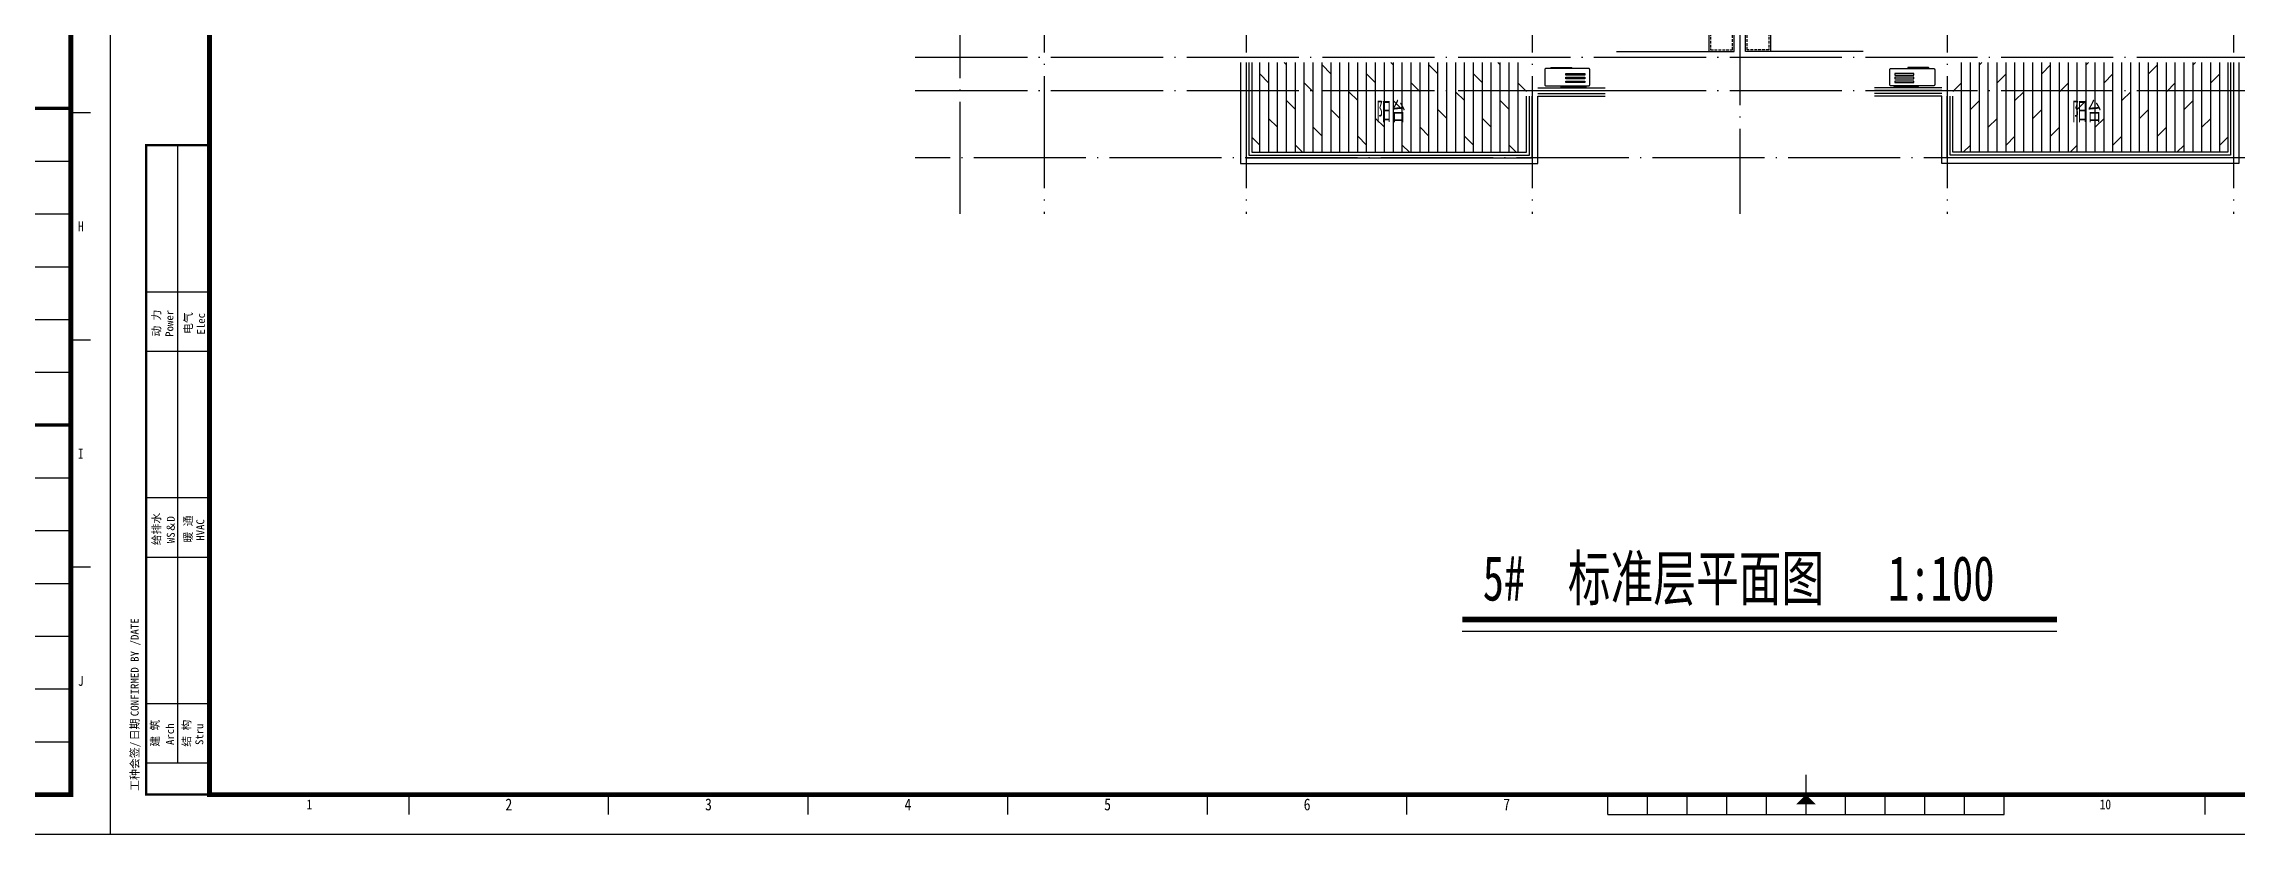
# Model space of a CAD drawing. Extents: x 921942 to 1159542, y -958603 to -790785.
# Drawn here: x 1098954 to 1138040, y -958603 to -944504 of the extents above; entities that cross this region are included whole.
import ezdxf
from ezdxf.enums import TextEntityAlignment as Align

# ---------------------------------------------------------------- set-up
doc = ezdxf.new("R2010")
doc.units = 0
doc.header["$LTSCALE"] = 1000
doc.header["$MEASUREMENT"] = 0
doc.linetypes.add('DASH', pattern=[0.35, 0.25, -0.1])
doc.linetypes.add('DOTE', pattern=[2.42, 2, -0.2, 0.02, -0.2])
for name, color, linetype in [('BALCONY', 6, 'CONTINUOUS'), ('DIM_SYMB', 3, 'CONTINUOUS'), ('DOTE', 1, 'DOTE'), ('PUB_TEXT', 7, 'CONTINUOUS'), ('TT', 7, 'CONTINUOUS'), ('图框', 255, 'CONTINUOUS'), ('家具', 8, 'CONTINUOUS'), ('平面填充', 250, 'CONTINUOUS'), ('看线', 2, 'CONTINUOUS'), ('空调', 8, 'CONTINUOUS')]:
    doc.layers.add(name, color=color, linetype=linetype)
doc.styles.get("Standard").update_dxf_attribs({"font": 'GBENOR', "bigfont": 'GBCBIG'})
doc.styles.add('TKZ1', font='SIMHEI.TTF', dxfattribs={"width": 0.7})
doc.styles.add('图签栏', font='SimSun.ttf')
doc.styles.add('长仿宋', font='SimSun.ttf', dxfattribs={"width": 0.7, "height": 5})

# ---------------------------------------------------------------- blocks, each defined once
blk = doc.blocks.new('图框2')
at = {"layer": '图框', "color": 0}
for p, q in [((0, 0), (0, 59400)), ((84100, 0), (84100, 59400)), ((83600, 18220), (83100, 18220)), ((900, 17400), (2500, 17400)), ((900, 17400), (2500, 17400)), ((1700, 1800), (1700, 17400)), ((75100, 17000), (83100, 17000)), ((75100, 15667), (83100, 15667)), ((75100, 14333), (83100, 14333)), ((900, 13700), (2500, 13700)), ((75100, 13000), (83100, 13000)), ((900, 12200), (2500, 12200)), ((83600, 12480), (83100, 12480)), ((75100, 11667), (83100, 11667)), ((75100, 9000), (83100, 9000)), ((900, 8500), (2500, 8500)), ((75100, 7667), (83100, 7667)), ((900, 7000), (2500, 7000)), ((83600, 6740), (83100, 6740)), ((75100, 6333), (83100, 6333)), ((75100, 5000), (83100, 5000)), ((75100, 3667), (83100, 3667)), ((900, 3300), (2500, 3300)), ((75100, 2333), (83100, 2333)), ((900, 1800), (2500, 1800)), ((42800, 1000), (42800, 1500)), ((7538, 500), (7538, 1000)), ((12575, 500), (12575, 1000)), ((17612, 500), (17612, 1000)), ((22650, 500), (22650, 1000)), ((27688, 500), (27688, 1000)), ((32725, 500), (32725, 1000)), ((37800, 500), (37800, 1000)), ((38800, 500), (38800, 1000)), ((39800, 500), (39800, 1000)), ((40800, 500), (40800, 1000)), ((41800, 500), (41800, 1000)), ((43800, 500), (43800, 1000)), ((44800, 500), (44800, 1000)), ((45800, 500), (45800, 1000)), ((46800, 500), (46800, 1000)), ((47800, 500), (47800, 1000)), ((52875, 500), (52875, 1000)), ((0, 0), (84100, 0)), ((37800, 500), (47800, 500))]:
    blk.add_line(p, q, dxfattribs=at)
at = {"layer": '图框', "color": 0, "const_width": 120}
blk.add_lwpolyline([(83100, 58400), (2500, 58400), (2500, 1000), (83100, 1000)], close=True, dxfattribs=at)
at = {"layer": '图框', "color": 0}
for points, const_width in [([(75100, 18333), (83100, 18333)], 80), ([(75100, 18333), (83100, 18333)], 66.7), ([(2500, 1000), (900, 1000), (900, 17400), (2500, 17400)], 60), ([(75100, 10333), (83100, 10333)], 80), ([(42800, 750), (42800, 500)], 30)]:
    blk.add_lwpolyline(points, dxfattribs=dict(at, const_width=const_width))
blk.add_solid([(42550, 750), (43050, 750), (42800, 1000)], dxfattribs=at)
at = {"layer": '图框', "color": 0, "style": 'TKZ1', "width": 0.85}
for s, height, p in [('H', 250, (83350, 15350)), ('I', 250, (83350, 9610)), ('J', 250, (83350, 3870)), ('1', 250, (5019, 750)), ('2', 300, (10056, 750)), ('3', 300, (15094, 750)), ('4', 300, (20131, 750)), ('5', 300, (25169, 750)), ('6', 300, (30206, 750)), ('7', 300, (35244, 750)), ('10', 250, (50356, 750))]:
    blk.add_text(s, height=height, dxfattribs=at).set_placement(p, align=Align.MIDDLE)
at = {"layer": '图框', "color": 0, "style": '图签栏'}
for s, p in [('动 力', (1156, 12907)), ('电气', (1956, 12907)), ('给排水', (1156, 7707)), ('暖 通', (1956, 7707)), ('建 筑', (1116, 2550)), ('结 构', (1916, 2550))]:
    blk.add_text(s, height=200, rotation=90, dxfattribs=at).set_placement(p, align=Align.MIDDLE)
for s, height, p in [('Power', 200, (1588, 12561)), ('Elec', 200, (2385, 12619)), ('WS＆D', 200, (1623, 7351)), ('HVAC', 200, (2368, 7411)), ('CONFIRMED BY /DATE', 202.02, (712, 2979)), ('日期', 202, (713, 2372)), ('Arch', 200, (1602, 2253)), ('Stru', 200, (2344, 2253)), ('工种会签/', 202, (714, 1094))]:
    blk.add_text(s, height=height, rotation=90, dxfattribs=at).set_placement(p)
blk = doc.blocks.new('dgfgf')
at = {"layer": '家具'}
blk.add_lwpolyline([(7597, -62676), (7147, -62676), (7147, -63176), (7597, -63176), (7597, -62676), (7517, -62676)], dxfattribs=at)
at = {"layer": '家具', "color": 251, "linetype": 'DASH', "ltscale": 0.2}
blk.add_lwpolyline([(7567, -62706), (7177, -62706), (7177, -63146), (7567, -63146)], close=True, dxfattribs=at)
blk = doc.blocks.new('A$C72813290')
at = {"layer": '家具'}
for p, q in [((579, 2000), (0, 2000)), ((0, 500), (0, 2000)), ((30, 530), (30, 1970)), ((579, 1970), (30, 1970)), ((579, 500), (579, 2010)), ((1830, 2030), (599, 2030)), ((779, 753), (779, 2030)), ((1850, 500), (1850, 2000)), ((1850, 2000), (1980, 2000)), ((1850, 1970), (1950, 1970)), ((1950, 530), (1950, 1970)), ((1980, 500), (1980, 2000)), ((170, 1945), (170, 1283)), ((170, 555), (170, 1217)), ((912, 500), (0, 500)), ((579, 530), (30, 530)), ((1830, 470), (967, 470)), ((1850, 530), (1950, 530)), ((1850, 500), (1980, 500))]:
    blk.add_line(p, q, dxfattribs=at)
at = {"layer": '家具', "linetype": 'DASH'}
for p, q in [((1850, 2000), (579, 2000)), ((912, 500), (1850, 500))]:
    blk.add_line(p, q, dxfattribs=at)
at = {"layer": '家具'}
for points in [[(170, 1945), (405, 1945, -0.414214), (465, 1885), (465, 1343, -0.414214), (405, 1283), (170, 1283, -0.414214), (110, 1343), (110, 1885, -0.414214)], [(170, 555), (405, 555, 0.414214), (465, 615), (465, 1157, 0.414214), (405, 1217), (170, 1217, 0.414214), (110, 1157), (110, 615, 0.414214)]]:
    blk.add_lwpolyline(points, format="xyb", close=True, dxfattribs=at)
blk.add_lwpolyline([(579, 833, 0.180302), (1071, 725, -0.088637), (967, 470, 28871.271551)], format="xyb", dxfattribs=at)
for centre, radius, start, end in [((599, 2010), 20, 90, 180), ((1819, 2001), 30.7, 357.6884, 69.6917), ((1392, 1313), 944, 210.6075, 243.2773), ((1819, 499), 30.7, 290.3566, 2.3152)]:
    blk.add_arc(centre, radius, start, end, dxfattribs=at)
blk.add_blockref('dgfgf', (-7147, 65176), dxfattribs=at)
at = {"layer": '家具', "xscale": -1, "rotation": 180}
blk.add_blockref('dgfgf', (-7147, -62676), dxfattribs=at)
blk = doc.blocks.new('空调机')
at = {"layer": '空调', "color": 8}
for p, q in [((2416486, -275315), (2416486, -275325)), ((2416849, -275305), (2416496, -275305)), ((2416859, -275325), (2416859, -275315))]:
    blk.add_line(p, q, dxfattribs=at)
blk.add_lwpolyline([(2416186, -275325), (2416946, -275325, -0.414214), (2416966, -275345), (2416966, -275615, -0.414214), (2416946, -275635), (2416186, -275635, -0.414214), (2416166, -275615), (2416166, -275345, -0.414214)], format="xyb", close=True, dxfattribs=at)
for points in [[(2416256, -275445), (2416592, -275445), (2416592, -275416), (2416256, -275416)], [(2416256, -275511), (2416592, -275511), (2416592, -275482), (2416256, -275482)], [(2416256, -275577), (2416592, -275577), (2416592, -275548), (2416256, -275548)], [(2416235, -275664), (2416675, -275664), (2416675, -275649), (2416235, -275649)]]:
    blk.add_lwpolyline(points, close=True, dxfattribs=at)
for centre, start, end in [((2416496, -275315), 90, 180), ((2416849, -275315), 0, 90)]:
    blk.add_arc(centre, 10, start, end, dxfattribs=at)

msp = doc.modelspace()

# ---------------------------------------------------------------- hatches: boundary and pattern name
at = {"layer": '平面填充'}
h = msp.add_hatch(dxfattribs=at)
h.set_pattern_fill('DOLMIT', color=256, scale=200, angle=90, style=0)
h.set_pattern_definition([(90, (-163166, -36523.87), (-158.748412, 1e-14), []), (135, (-163166, -36523.87), (-317.49661, -317.49661), [224.50425, -449.008])])
h.paths.add_polyline_path([(1125390, -945440), (1125390, -945340), (1120490, -945340), (1120490, -946440), (1125390, -946440)])
h.paths.add_polyline_path([(1125390, -944840), (1124290, -944840), (1121890, -944840), (1120490, -944840), (1120490, -945340), (1125390, -945340)])
h.paths.add_polyline_path([(1122665, -946028), (1123309, -946028), (1123309, -945468), (1122665, -945468)], flags=24)
h = msp.add_hatch(dxfattribs=at)
h.set_pattern_fill('DOLMIT', color=256, scale=200, angle=90, style=0)
h.set_pattern_definition([(90, (2421545.9, -36523.87), (158.748412, 1e-14), []), (45, (2421545.9, -36523.87), (317.49661, -317.49661), [224.50425, -449.008])])
h.paths.add_polyline_path([(1132990, -945440), (1132990, -945340), (1137890, -945340), (1137890, -946440), (1132990, -946440)])
h.paths.add_polyline_path([(1132990, -944840), (1134090, -944840), (1136490, -944840), (1137890, -944840), (1137890, -945340), (1132990, -945340)])
h.paths.add_polyline_path([(1135715, -946028), (1135071, -946028), (1135071, -945468), (1135715, -945468)], flags=24)

# ---------------------------------------------------------------- linework, layer by layer
at = {"layer": 'BALCONY', "color": 8}
for p, q in [((1125590, -945290), (1126790, -945290)), ((1125590, -945440), (1126790, -945440)), ((1132790, -945290), (1131590, -945290)), ((1132790, -945440), (1131590, -945440))]:
    msp.add_line(p, q, dxfattribs=at)
at = {"layer": 'BALCONY'}
for p, q in [((1125590, -945340), (1126790, -945340)), ((1125590, -945390), (1126790, -945390)), ((1132790, -945340), (1131590, -945340)), ((1132790, -945390), (1131590, -945390))]:
    msp.add_line(p, q, dxfattribs=at)
at = {"layer": 'BALCONY', "color": 8}
for points in [[(1120290, -944840), (1120290, -946640), (1125590, -946640), (1125590, -945440)], [(1120490, -944840), (1120490, -946440), (1125390, -946440), (1125390, -945440)], [(1138090, -944840), (1138090, -946640), (1132790, -946640), (1132790, -945440)], [(1137890, -944840), (1137890, -946440), (1132990, -946440), (1132990, -945440)]]:
    msp.add_lwpolyline(points, dxfattribs=at)
at = {"layer": 'BALCONY'}
for points in [[(1120390, -944840), (1120390, -946540), (1125490, -946540), (1125490, -945440)], [(1120440, -944840), (1120440, -946490), (1125440, -946490), (1125440, -945440)], [(1137990, -944840), (1137990, -946540), (1132890, -946540), (1132890, -945440)], [(1137940, -944840), (1137940, -946490), (1132940, -946490), (1132940, -945440)]]:
    msp.add_lwpolyline(points, dxfattribs=at)
at = {"layer": 'DIM_SYMB', "const_width": 105}
msp.add_lwpolyline([(1124241, -954774), (1134845, -954774)], dxfattribs=at)
at = {"layer": 'DIM_SYMB'}
msp.add_lwpolyline([(1124241, -954984), (1134845, -954984)], dxfattribs=at)
at = {"layer": 'DOTE', "linetype": 'DOTE'}
for p, q in [((1115290, -947540), (1115290, -928140)), ((1116790, -928140), (1116790, -947540)), ((1120390, -928140), (1120390, -947540)), ((1125490, -928140), (1125490, -947540)), ((1132890, -928140), (1132890, -947540)), ((1137990, -928140), (1137990, -947540)), ((1129190, -936340), (1129190, -947540)), ((1114490, -944740), (1144152, -944740)), ((1114490, -945340), (1144152, -945340)), ((1144152, -946540), (1114490, -946540))]:
    msp.add_line(p, q, dxfattribs=at)
at = {"layer": '看线'}
for p, q in [((1126990, -944640), (1129090, -944640)), ((1131390, -944640), (1129290, -944640))]:
    msp.add_line(p, q, dxfattribs=at)

# ---------------------------------------------------------------- block references
at = {"layer": '图框', "color": 0, "linetype": 'ByBlock', "xscale": 0.7063020216301084, "yscale": 0.7063020213972777, "zscale": 0.7063020214030876}
for p in [(1040742, -958603), (1100142, -958603)]:
    msp.add_blockref('图框2', p, dxfattribs=at)
at = {"layer": '家具', "xscale": -1, "rotation": 359.9999999866598}
msp.add_blockref('A$C72813290', (1129090, -944640), dxfattribs=at)
at = {"layer": '家具', "rotation": 1.334021322268115e-08}
msp.add_blockref('A$C72813290', (1129290, -944640), dxfattribs=at)
at = {"layer": '空调', "xscale": -1}
msp.add_blockref('空调机', (3542681, -669620), dxfattribs=at)
at = {"layer": '空调'}
msp.add_blockref('空调机', (-1284301, -669620), dxfattribs=at)

# ---------------------------------------------------------------- texts
at = {"layer": 'PUB_TEXT', "style": '长仿宋', "width": 0.7}
msp.add_text('5#  标准层平面图   1:100', height=797.47, dxfattribs=at).set_placement((1124607, -954436))
at = {"layer": 'TT', "color": 0, "linetype": 'Continuous'}
for p in [(1122709, -945906), (1135116, -945906)]:
    msp.add_text('阳台', height=367.5, dxfattribs=at).set_placement(p)

doc.saveas('drawing.dxf')
